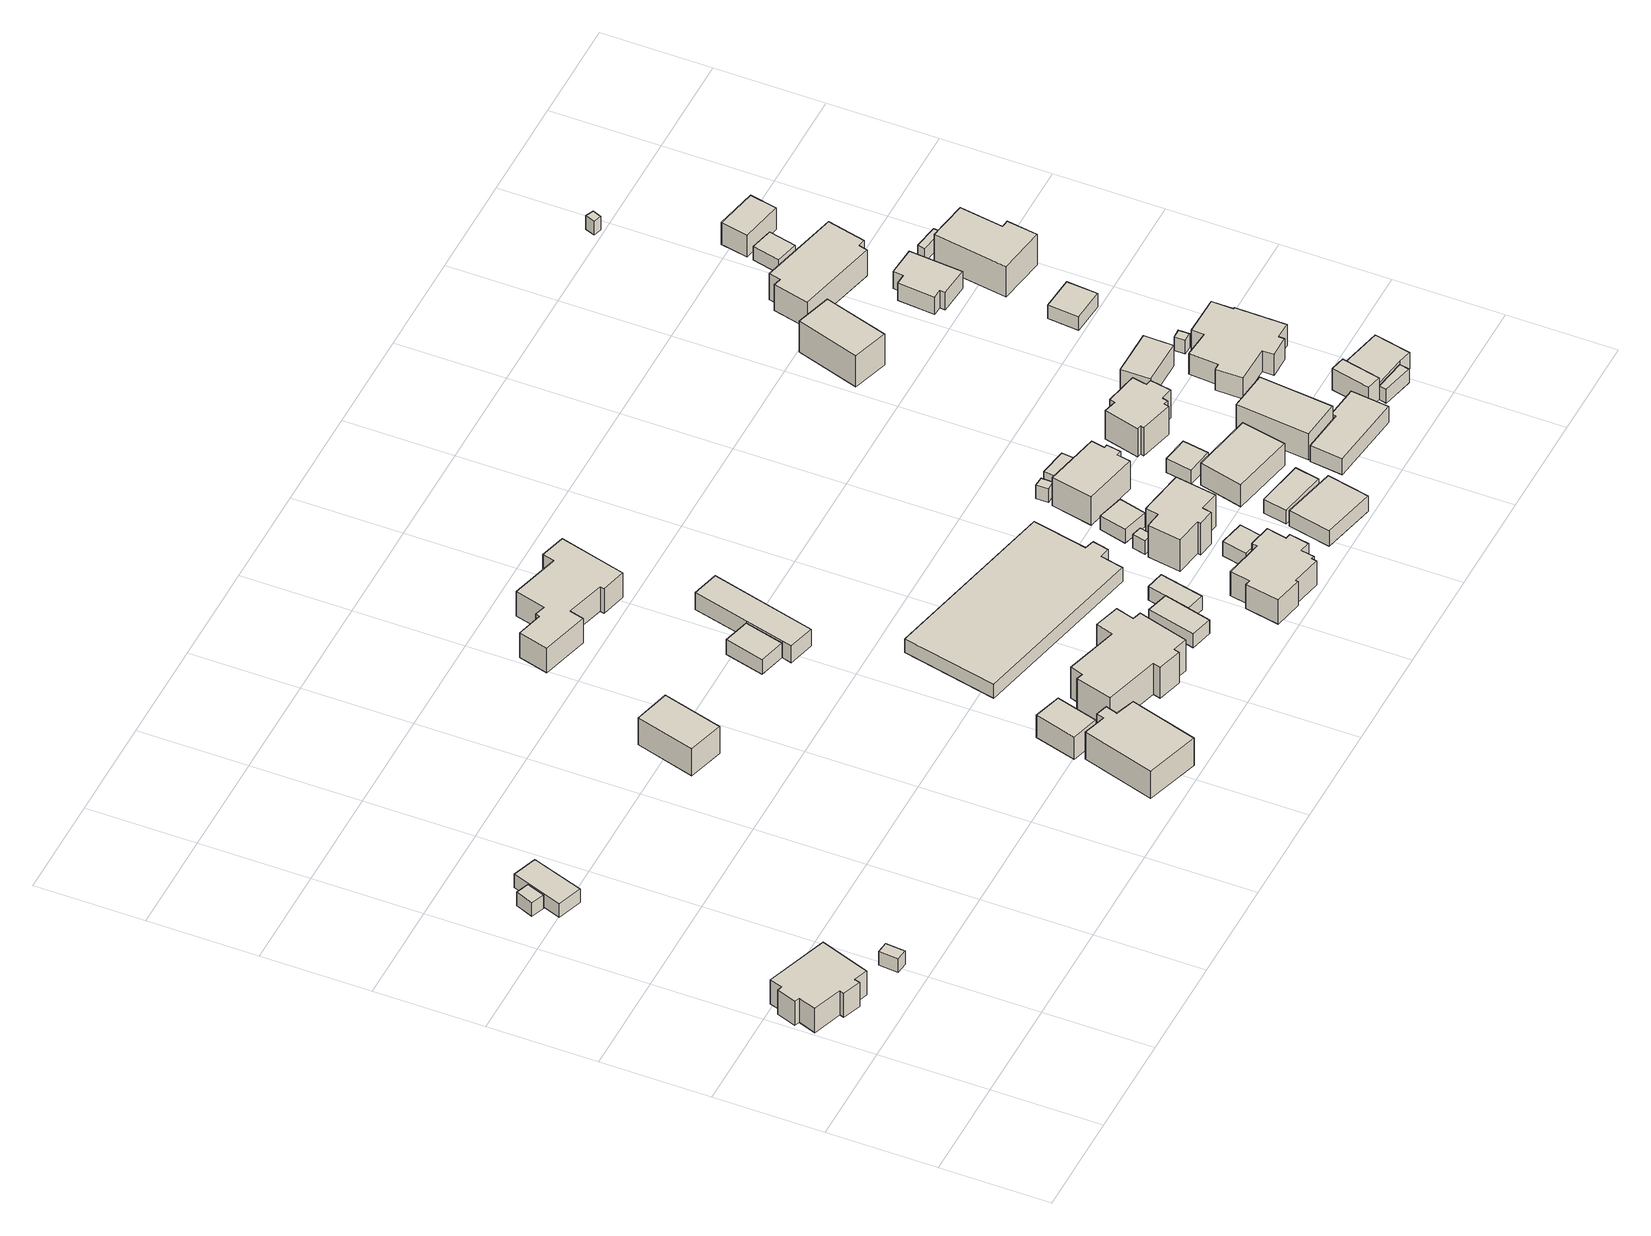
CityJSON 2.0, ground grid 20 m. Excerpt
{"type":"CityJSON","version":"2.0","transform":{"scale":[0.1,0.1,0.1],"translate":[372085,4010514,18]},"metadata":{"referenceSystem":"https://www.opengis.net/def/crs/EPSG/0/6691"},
"CityObjects":{
"building1":{"type":"Building","attributes":{"枝番":1,"利根川水系利根川洪水浸水想定区域（計画規模）.規模":"L1","利根川水系利根川洪水浸水想定区域（計画規模）.浸水ランク":"2","利根川水系利根川洪水浸水想定区域（計画規模）.浸水深":0.585,"利根川水系利根川洪水浸水想定区域（想定最大規模）.規模":"L2","利根川水系利根川洪水浸水想定区域（想定最大規模）.浸水ランク":"2","利根川水系利根川洪水浸水想定区域（想定最大規模）.浸水深":1.81,"usage":"411","measuredHeight":7.7,"BuildingDetails.prefecture":"10","BuildingDetails.city":"10207","BuildingDetails.surveyYear":2016},"geometry":[{"type":"Solid","lod":"1","boundaries":[[[[0,1,2,3,4,5,6,7,8,9,10,11]],[[10,12,13,11]],[[9,14,12,10]],[[8,15,14,9]],[[7,16,15,8]],[[6,17,16,7]],[[5,18,17,6]],[[4,19,18,5]],[[3,20,19,4]],[[2,21,20,3]],[[1,22,21,2]],[[0,23,22,1]],[[11,13,23,0]],[[12,14,15,16,17,18,19,20,21,22,23,13]]]]}]},
"building2":{"type":"Building","attributes":{"枝番":1,"利根川水系利根川洪水浸水想定区域（計画規模）.規模":"L1","利根川水系利根川洪水浸水想定区域（計画規模）.浸水ランク":"2","利根川水系利根川洪水浸水想定区域（計画規模）.浸水深":0.585,"利根川水系利根川洪水浸水想定区域（想定最大規模）.規模":"L2","利根川水系利根川洪水浸水想定区域（想定最大規模）.浸水ランク":"2","利根川水系利根川洪水浸水想定区域（想定最大規模）.浸水深":1.81,"usage":"411","measuredHeight":3.1,"BuildingDetails.prefecture":"10","BuildingDetails.city":"10207","BuildingDetails.surveyYear":2016},"geometry":[{"type":"Solid","lod":"1","boundaries":[[[[24,25,26,27]],[[26,28,29,27]],[[25,30,28,26]],[[24,31,30,25]],[[27,29,31,24]],[[28,30,31,29]]]]}]},
"building3":{"type":"Building","attributes":{"枝番":1,"利根川水系利根川洪水浸水想定区域（計画規模）.規模":"L1","利根川水系利根川洪水浸水想定区域（計画規模）.浸水ランク":"2","利根川水系利根川洪水浸水想定区域（計画規模）.浸水深":0.872,"利根川水系利根川洪水浸水想定区域（想定最大規模）.規模":"L2","利根川水系利根川洪水浸水想定区域（想定最大規模）.浸水ランク":"2","利根川水系利根川洪水浸水想定区域（想定最大規模）.浸水深":2.12,"usage":"411","BuildingDetails.prefecture":"10","BuildingDetails.city":"10207","BuildingDetails.surveyYear":2016},"geometry":[{"type":"Solid","lod":"1","boundaries":[[[[32,33,34,35]],[[34,36,37,35]],[[33,38,36,34]],[[32,39,38,33]],[[35,37,39,32]],[[36,38,39,37]]]]}]},
"building4":{"type":"Building","attributes":{"枝番":1,"利根川水系利根川洪水浸水想定区域（計画規模）.規模":"L1","利根川水系利根川洪水浸水想定区域（計画規模）.浸水ランク":"2","利根川水系利根川洪水浸水想定区域（計画規模）.浸水深":0.876,"利根川水系利根川洪水浸水想定区域（想定最大規模）.規模":"L2","利根川水系利根川洪水浸水想定区域（想定最大規模）.浸水ランク":"2","利根川水系利根川洪水浸水想定区域（想定最大規模）.浸水深":2.11,"usage":"411","measuredHeight":3.3,"BuildingDetails.prefecture":"10","BuildingDetails.city":"10207","BuildingDetails.surveyYear":2016},"geometry":[{"type":"Solid","lod":"1","boundaries":[[[[40,41,42,43]],[[42,44,45,43]],[[41,46,44,42]],[[40,47,46,41]],[[43,45,47,40]],[[44,46,47,45]]]]}]},
"building5":{"type":"Building","attributes":{"枝番":1,"利根川水系利根川洪水浸水想定区域（計画規模）.規模":"L1","利根川水系利根川洪水浸水想定区域（計画規模）.浸水ランク":"2","利根川水系利根川洪水浸水想定区域（計画規模）.浸水深":0.862,"利根川水系利根川洪水浸水想定区域（想定最大規模）.規模":"L2","利根川水系利根川洪水浸水想定区域（想定最大規模）.浸水ランク":"2","利根川水系利根川洪水浸水想定区域（想定最大規模）.浸水深":2.12,"usage":"411","measuredHeight":6.3,"BuildingDetails.prefecture":"10","BuildingDetails.city":"10207","BuildingDetails.surveyYear":2016},"geometry":[{"type":"Solid","lod":"1","boundaries":[[[[48,49,50,51]],[[50,52,53,51]],[[49,54,52,50]],[[48,55,54,49]],[[51,53,55,48]],[[52,54,55,53]]]]}]},
"building6":{"type":"Building","attributes":{"枝番":1,"利根川水系利根川洪水浸水想定区域（計画規模）.規模":"L1","利根川水系利根川洪水浸水想定区域（計画規模）.浸水ランク":"1","利根川水系利根川洪水浸水想定区域（計画規模）.浸水深":0.48,"利根川水系利根川洪水浸水想定区域（想定最大規模）.規模":"L2","利根川水系利根川洪水浸水想定区域（想定最大規模）.浸水ランク":"2","利根川水系利根川洪水浸水想定区域（想定最大規模）.浸水深":1.72,"usage":"411","measuredHeight":10,"BuildingDetails.prefecture":"10","BuildingDetails.city":"10207","BuildingDetails.surveyYear":2016},"geometry":[{"type":"Solid","lod":"1","boundaries":[[[[56,57,58,59,60,61,62,63]],[[62,64,65,63]],[[61,66,64,62]],[[60,67,66,61]],[[59,68,67,60]],[[58,69,68,59]],[[57,70,69,58]],[[56,71,70,57]],[[63,65,71,56]],[[64,66,67,68,69,70,71,65]]]]}]},
"building7":{"type":"Building","attributes":{"枝番":1,"利根川水系利根川洪水浸水想定区域（計画規模）.規模":"L1","利根川水系利根川洪水浸水想定区域（計画規模）.浸水ランク":"1","利根川水系利根川洪水浸水想定区域（計画規模）.浸水深":0.337,"利根川水系利根川洪水浸水想定区域（想定最大規模）.規模":"L2","利根川水系利根川洪水浸水想定区域（想定最大規模）.浸水ランク":"2","利根川水系利根川洪水浸水想定区域（想定最大規模）.浸水深":1.61,"usage":"411","measuredHeight":9.5,"BuildingDetails.prefecture":"10","BuildingDetails.city":"10207","BuildingDetails.surveyYear":2016},"geometry":[{"type":"Solid","lod":"1","boundaries":[[[[72,73,74,75]],[[74,76,77,75]],[[73,78,76,74]],[[72,79,78,73]],[[75,77,79,72]],[[76,78,79,77]]]]}]},
"building8":{"type":"Building","attributes":{"枝番":1,"利根川水系利根川洪水浸水想定区域（計画規模）.規模":"L1","利根川水系利根川洪水浸水想定区域（計画規模）.浸水ランク":"2","利根川水系利根川洪水浸水想定区域（計画規模）.浸水深":0.908,"利根川水系利根川洪水浸水想定区域（想定最大規模）.規模":"L2","利根川水系利根川洪水浸水想定区域（想定最大規模）.浸水ランク":"2","利根川水系利根川洪水浸水想定区域（想定最大規模）.浸水深":2.22,"usage":"411","measuredHeight":7.1,"BuildingDetails.prefecture":"10","BuildingDetails.city":"10207","BuildingDetails.surveyYear":2016},"geometry":[{"type":"Solid","lod":"1","boundaries":[[[[80,81,82,83]],[[82,84,85,83]],[[81,86,84,82]],[[80,87,86,81]],[[83,85,87,80]],[[84,86,87,85]]]]}]},
"building9":{"type":"Building","attributes":{"枝番":1,"利根川水系利根川洪水浸水想定区域（計画規模）.規模":"L1","利根川水系利根川洪水浸水想定区域（計画規模）.浸水ランク":"1","利根川水系利根川洪水浸水想定区域（計画規模）.浸水深":0.037,"利根川水系利根川洪水浸水想定区域（想定最大規模）.規模":"L2","利根川水系利根川洪水浸水想定区域（想定最大規模）.浸水ランク":"2","利根川水系利根川洪水浸水想定区域（想定最大規模）.浸水深":1.31,"usage":"411","measuredHeight":9,"BuildingDetails.prefecture":"10","BuildingDetails.city":"10207","BuildingDetails.surveyYear":2016},"geometry":[{"type":"Solid","lod":"1","boundaries":[[[[88,89,90,91,92,93,94,95,96,97,98,99,100,101]],[[100,102,103,101]],[[99,104,102,100]],[[98,105,104,99]],[[97,106,105,98]],[[96,107,106,97]],[[95,108,107,96]],[[94,109,108,95]],[[93,110,109,94]],[[92,111,110,93]],[[91,112,111,92]],[[90,113,112,91]],[[89,114,113,90]],[[88,115,114,89]],[[101,103,115,88]],[[102,104,105,106,107,108,109,110,111,112,113,114,115,103]]]]}]},
"building10":{"type":"Building","attributes":{"枝番":1,"利根川水系利根川洪水浸水想定区域（計画規模）.規模":"L1","利根川水系利根川洪水浸水想定区域（計画規模）.浸水ランク":"1","利根川水系利根川洪水浸水想定区域（計画規模）.浸水深":0.326,"利根川水系利根川洪水浸水想定区域（想定最大規模）.規模":"L2","利根川水系利根川洪水浸水想定区域（想定最大規模）.浸水ランク":"2","利根川水系利根川洪水浸水想定区域（想定最大規模）.浸水深":1.62,"usage":"411","measuredHeight":7.5,"BuildingDetails.prefecture":"10","BuildingDetails.city":"10207","BuildingDetails.surveyYear":2016},"geometry":[{"type":"Solid","lod":"1","boundaries":[[[[116,117,118,119,120,121,122,123,124,125,126,127,128,129]],[[128,130,131,129]],[[127,132,130,128]],[[126,133,132,127]],[[125,134,133,126]],[[124,135,134,125]],[[123,136,135,124]],[[122,137,136,123]],[[121,138,137,122]],[[120,139,138,121]],[[119,140,139,120]],[[118,141,140,119]],[[117,142,141,118]],[[116,143,142,117]],[[129,131,143,116]],[[130,132,133,134,135,136,137,138,139,140,141,142,143,131]]]]}]},
"building11":{"type":"Building","attributes":{"枝番":1,"利根川水系利根川洪水浸水想定区域（計画規模）.規模":"L1","利根川水系利根川洪水浸水想定区域（計画規模）.浸水ランク":"2","利根川水系利根川洪水浸水想定区域（計画規模）.浸水深":0.808,"利根川水系利根川洪水浸水想定区域（想定最大規模）.規模":"L2","利根川水系利根川洪水浸水想定区域（想定最大規模）.浸水ランク":"2","利根川水系利根川洪水浸水想定区域（想定最大規模）.浸水深":2.12,"usage":"411","measuredHeight":5.9,"BuildingDetails.prefecture":"10","BuildingDetails.city":"10207","BuildingDetails.surveyYear":2016},"geometry":[{"type":"Solid","lod":"1","boundaries":[[[[144,83,82,145,146,147]],[[146,148,149,147]],[[145,150,148,146]],[[82,151,150,145]],[[83,152,151,82]],[[144,153,152,83]],[[147,149,153,144]],[[148,150,151,152,153,149]]]]}]},
"building12":{"type":"Building","attributes":{"枝番":1,"利根川水系利根川洪水浸水想定区域（計画規模）.規模":"L1","利根川水系利根川洪水浸水想定区域（計画規模）.浸水ランク":"2","利根川水系利根川洪水浸水想定区域（計画規模）.浸水深":0.613,"利根川水系利根川洪水浸水想定区域（想定最大規模）.規模":"L2","利根川水系利根川洪水浸水想定区域（想定最大規模）.浸水ランク":"2","利根川水系利根川洪水浸水想定区域（想定最大規模）.浸水深":1.92,"BuildingDetails.prefecture":"10","BuildingDetails.city":"10207"},"geometry":[{"type":"Solid","lod":"1","boundaries":[[[[154,155,156,157,158,159,160,161]],[[160,162,163,161]],[[159,164,162,160]],[[158,165,164,159]],[[157,166,165,158]],[[156,167,166,157]],[[155,168,167,156]],[[154,169,168,155]],[[161,163,169,154]],[[162,164,165,166,167,168,169,163]]]]}]},
"building13":{"type":"Building","attributes":{"枝番":1,"利根川水系利根川洪水浸水想定区域（計画規模）.規模":"L1","利根川水系利根川洪水浸水想定区域（計画規模）.浸水ランク":"1","利根川水系利根川洪水浸水想定区域（計画規模）.浸水深":0.368,"利根川水系利根川洪水浸水想定区域（想定最大規模）.規模":"L2","利根川水系利根川洪水浸水想定区域（想定最大規模）.浸水ランク":"2","利根川水系利根川洪水浸水想定区域（想定最大規模）.浸水深":1.72,"BuildingDetails.prefecture":"10","BuildingDetails.city":"10207"},"geometry":[{"type":"Solid","lod":"1","boundaries":[[[[170,171,172,173]],[[172,174,175,173]],[[171,176,174,172]],[[170,177,176,171]],[[173,175,177,170]],[[174,176,177,175]]]]}]},
"building14":{"type":"Building","attributes":{"枝番":1,"利根川水系利根川洪水浸水想定区域（計画規模）.規模":"L1","利根川水系利根川洪水浸水想定区域（計画規模）.浸水ランク":"1","利根川水系利根川洪水浸水想定区域（計画規模）.浸水深":0.468,"利根川水系利根川洪水浸水想定区域（想定最大規模）.規模":"L2","利根川水系利根川洪水浸水想定区域（想定最大規模）.浸水ランク":"2","利根川水系利根川洪水浸水想定区域（想定最大規模）.浸水深":1.82,"BuildingDetails.prefecture":"10","BuildingDetails.city":"10207"},"geometry":[{"type":"Solid","lod":"1","boundaries":[[[[178,179,180,181]],[[180,182,183,181]],[[179,184,182,180]],[[178,185,184,179]],[[181,183,185,178]],[[182,184,185,183]]]]}]},
"building15":{"type":"Building","attributes":{"枝番":1,"利根川水系利根川洪水浸水想定区域（計画規模）.規模":"L1","利根川水系利根川洪水浸水想定区域（計画規模）.浸水ランク":"1","利根川水系利根川洪水浸水想定区域（計画規模）.浸水深":0.178,"利根川水系利根川洪水浸水想定区域（想定最大規模）.規模":"L2","利根川水系利根川洪水浸水想定区域（想定最大規模）.浸水ランク":"2","利根川水系利根川洪水浸水想定区域（想定最大規模）.浸水深":1.41,"usage":"411","measuredHeight":7.2,"BuildingDetails.prefecture":"10","BuildingDetails.city":"10207","BuildingDetails.surveyYear":2016},"geometry":[{"type":"Solid","lod":"1","boundaries":[[[[186,187,188,189,190,191,192,193,194,195,196,197,198,199,200,201]],[[200,202,203,201]],[[199,204,202,200]],[[198,205,204,199]],[[197,206,205,198]],[[196,207,206,197]],[[195,208,207,196]],[[194,209,208,195]],[[193,210,209,194]],[[192,211,210,193]],[[191,212,211,192]],[[190,213,212,191]],[[189,214,213,190]],[[188,215,214,189]],[[187,216,215,188]],[[186,217,216,187]],[[201,203,217,186]],[[202,204,205,206,207,208,209,210,211,212,213,214,215,216,217,203]]]]}]},
"building16":{"type":"Building","attributes":{"枝番":1,"利根川水系利根川洪水浸水想定区域（計画規模）.規模":"L1","利根川水系利根川洪水浸水想定区域（計画規模）.浸水ランク":"1","利根川水系利根川洪水浸水想定区域（計画規模）.浸水深":0.168,"利根川水系利根川洪水浸水想定区域（想定最大規模）.規模":"L2","利根川水系利根川洪水浸水想定区域（想定最大規模）.浸水ランク":"2","利根川水系利根川洪水浸水想定区域（想定最大規模）.浸水深":1.12,"measuredHeight":5.9,"BuildingDetails.prefecture":"10","BuildingDetails.city":"10207"},"geometry":[{"type":"Solid","lod":"1","boundaries":[[[[218,219,220,221]],[[220,222,223,221]],[[219,224,222,220]],[[218,225,224,219]],[[221,223,225,218]],[[222,224,225,223]]]]}]},
"building17":{"type":"Building","attributes":{"枝番":1,"利根川水系利根川洪水浸水想定区域（計画規模）.規模":"L1","利根川水系利根川洪水浸水想定区域（計画規模）.浸水ランク":"1","利根川水系利根川洪水浸水想定区域（計画規模）.浸水深":0.178,"利根川水系利根川洪水浸水想定区域（想定最大規模）.規模":"L2","利根川水系利根川洪水浸水想定区域（想定最大規模）.浸水ランク":"2","利根川水系利根川洪水浸水想定区域（想定最大規模）.浸水深":1.52,"measuredHeight":3.3,"BuildingDetails.prefecture":"10","BuildingDetails.city":"10207"},"geometry":[{"type":"Solid","lod":"1","boundaries":[[[[226,227,228,229]],[[228,230,231,229]],[[227,232,230,228]],[[226,233,232,227]],[[229,231,233,226]],[[230,232,233,231]]]]}]},
"building18":{"type":"Building","attributes":{"枝番":1,"利根川水系利根川洪水浸水想定区域（計画規模）.規模":"L1","利根川水系利根川洪水浸水想定区域（計画規模）.浸水ランク":"1","利根川水系利根川洪水浸水想定区域（計画規模）.浸水深":0.078,"利根川水系利根川洪水浸水想定区域（想定最大規模）.規模":"L2","利根川水系利根川洪水浸水想定区域（想定最大規模）.浸水ランク":"2","利根川水系利根川洪水浸水想定区域（想定最大規模）.浸水深":1.22,"usage":"411","measuredHeight":8.6,"BuildingDetails.prefecture":"10","BuildingDetails.city":"10207","BuildingDetails.surveyYear":2016},"geometry":[{"type":"Solid","lod":"1","boundaries":[[[[234,235,236,237,238,239,240,241,242,243]],[[242,244,245,243]],[[241,246,244,242]],[[240,247,246,241]],[[239,248,247,240]],[[238,249,248,239]],[[237,250,249,238]],[[236,251,250,237]],[[235,252,251,236]],[[234,253,252,235]],[[243,245,253,234]],[[244,246,247,248,249,250,251,252,253,245]]]]}]},
"building19":{"type":"Building","attributes":{"枝番":1,"利根川水系利根川洪水浸水想定区域（計画規模）.規模":"L1","利根川水系利根川洪水浸水想定区域（計画規模）.浸水ランク":"1","利根川水系利根川洪水浸水想定区域（計画規模）.浸水深":0.058,"利根川水系利根川洪水浸水想定区域（想定最大規模）.規模":"L2","利根川水系利根川洪水浸水想定区域（想定最大規模）.浸水ランク":"2","利根川水系利根川洪水浸水想定区域（想定最大規模）.浸水深":1.22,"BuildingDetails.prefecture":"10","BuildingDetails.city":"10207"},"geometry":[{"type":"Solid","lod":"1","boundaries":[[[[254,255,256,257]],[[256,258,259,257]],[[255,260,258,256]],[[254,261,260,255]],[[257,259,261,254]],[[258,260,261,259]]]]}]},
"building20":{"type":"Building","attributes":{"枝番":1,"利根川水系利根川洪水浸水想定区域（計画規模）.規模":"L1","利根川水系利根川洪水浸水想定区域（計画規模）.浸水ランク":"2","利根川水系利根川洪水浸水想定区域（計画規模）.浸水深":0.759,"利根川水系利根川洪水浸水想定区域（想定最大規模）.規模":"L2","利根川水系利根川洪水浸水想定区域（想定最大規模）.浸水ランク":"2","利根川水系利根川洪水浸水想定区域（想定最大規模）.浸水深":2.11,"measuredHeight":3.1,"BuildingDetails.prefecture":"10","BuildingDetails.city":"10207"},"geometry":[{"type":"Solid","lod":"1","boundaries":[[[[262,263,264,265]],[[264,266,267,265]],[[263,268,266,264]],[[262,269,268,263]],[[265,267,269,262]],[[266,268,269,267]]]]}]},
"building21":{"type":"Building","attributes":{"枝番":1,"利根川水系利根川洪水浸水想定区域（計画規模）.規模":"L1","利根川水系利根川洪水浸水想定区域（計画規模）.浸水ランク":"1","利根川水系利根川洪水浸水想定区域（計画規模）.浸水深":0.259,"利根川水系利根川洪水浸水想定区域（想定最大規模）.規模":"L2","利根川水系利根川洪水浸水想定区域（想定最大規模）.浸水ランク":"2","利根川水系利根川洪水浸水想定区域（想定最大規模）.浸水深":1.62,"usage":"411","measuredHeight":8.7,"BuildingDetails.prefecture":"10","BuildingDetails.city":"10207","BuildingDetails.surveyYear":2016},"geometry":[{"type":"Solid","lod":"1","boundaries":[[[[270,271,272,273]],[[272,274,275,273]],[[271,276,274,272]],[[270,277,276,271]],[[273,275,277,270]],[[274,276,277,275]]]]}]},
"building22":{"type":"Building","attributes":{"枝番":1,"利根川水系利根川洪水浸水想定区域（計画規模）.規模":"L1","利根川水系利根川洪水浸水想定区域（計画規模）.浸水ランク":"1","利根川水系利根川洪水浸水想定区域（計画規模）.浸水深":0.058,"利根川水系利根川洪水浸水想定区域（想定最大規模）.規模":"L2","利根川水系利根川洪水浸水想定区域（想定最大規模）.浸水ランク":"2","利根川水系利根川洪水浸水想定区域（想定最大規模）.浸水深":1.41,"usage":"411","measuredHeight":7.4,"BuildingDetails.prefecture":"10","BuildingDetails.city":"10207","BuildingDetails.surveyYear":2016},"geometry":[{"type":"Solid","lod":"1","boundaries":[[[[278,279,280,281,282,283,284,285]],[[284,286,287,285]],[[283,288,286,284]],[[282,289,288,283]],[[281,290,289,282]],[[280,291,290,281]],[[279,292,291,280]],[[278,293,292,279]],[[285,287,293,278]],[[286,288,289,290,291,292,293,287]]]]}]},
"building23":{"type":"Building","attributes":{"枝番":1,"利根川水系利根川洪水浸水想定区域（計画規模）.規模":"L1","利根川水系利根川洪水浸水想定区域（計画規模）.浸水ランク":"1","利根川水系利根川洪水浸水想定区域（計画規模）.浸水深":0.078,"利根川水系利根川洪水浸水想定区域（想定最大規模）.規模":"L2","利根川水系利根川洪水浸水想定区域（想定最大規模）.浸水ランク":"2","利根川水系利根川洪水浸水想定区域（想定最大規模）.浸水深":1.42,"usage":"411","BuildingDetails.prefecture":"10","BuildingDetails.city":"10207","BuildingDetails.surveyYear":2016},"geometry":[{"type":"Solid","lod":"1","boundaries":[[[[294,295,296,297]],[[296,298,299,297]],[[295,300,298,296]],[[294,301,300,295]],[[297,299,301,294]],[[298,300,301,299]]]]}]},
"building24":{"type":"Building","attributes":{"枝番":1,"利根川水系利根川洪水浸水想定区域（計画規模）.規模":"L1","利根川水系利根川洪水浸水想定区域（計画規模）.浸水ランク":"1","利根川水系利根川洪水浸水想定区域（計画規模）.浸水深":0.058,"利根川水系利根川洪水浸水想定区域（想定最大規模）.規模":"L2","利根川水系利根川洪水浸水想定区域（想定最大規模）.浸水ランク":"2","利根川水系利根川洪水浸水想定区域（想定最大規模）.浸水深":1.41,"measuredHeight":3.8,"BuildingDetails.prefecture":"10","BuildingDetails.city":"10207"},"geometry":[{"type":"Solid","lod":"1","boundaries":[[[[302,303,304,305]],[[304,306,307,305]],[[303,308,306,304]],[[302,309,308,303]],[[305,307,309,302]],[[306,308,309,307]]]]}]},
"building25":{"type":"Building","attributes":{"枝番":1,"利根川水系利根川洪水浸水想定区域（計画規模）.規模":"L1","利根川水系利根川洪水浸水想定区域（計画規模）.浸水ランク":"1","利根川水系利根川洪水浸水想定区域（計画規模）.浸水深":0.078,"利根川水系利根川洪水浸水想定区域（想定最大規模）.規模":"L2","利根川水系利根川洪水浸水想定区域（想定最大規模）.浸水ランク":"2","利根川水系利根川洪水浸水想定区域（想定最大規模）.浸水深":1.32,"usage":"411","measuredHeight":8,"BuildingDetails.prefecture":"10","BuildingDetails.city":"10207","BuildingDetails.surveyYear":2016},"geometry":[{"type":"Solid","lod":"1","boundaries":[[[[310,311,312,313]],[[312,314,315,313]],[[311,316,314,312]],[[310,317,316,311]],[[313,315,317,310]],[[314,316,317,315]]]]}]},
"building26":{"type":"Building","attributes":{"枝番":1,"利根川水系利根川洪水浸水想定区域（計画規模）.規模":"L1","利根川水系利根川洪水浸水想定区域（計画規模）.浸水ランク":"1","利根川水系利根川洪水浸水想定区域（計画規模）.浸水深":0.178,"利根川水系利根川洪水浸水想定区域（想定最大規模）.規模":"L2","利根川水系利根川洪水浸水想定区域（想定最大規模）.浸水ランク":"2","利根川水系利根川洪水浸水想定区域（想定最大規模）.浸水深":1.52,"BuildingDetails.prefecture":"10","BuildingDetails.city":"10207"},"geometry":[{"type":"Solid","lod":"1","boundaries":[[[[318,319,320,321]],[[320,322,323,321]],[[319,324,322,320]],[[318,325,324,319]],[[321,323,325,318]],[[322,324,325,323]]]]}]},
"building27":{"type":"Building","attributes":{"枝番":1,"利根川水系利根川洪水浸水想定区域（計画規模）.規模":"L1","利根川水系利根川洪水浸水想定区域（計画規模）.浸水ランク":"1","利根川水系利根川洪水浸水想定区域（計画規模）.浸水深":0.058,"利根川水系利根川洪水浸水想定区域（想定最大規模）.規模":"L2","利根川水系利根川洪水浸水想定区域（想定最大規模）.浸水ランク":"2","利根川水系利根川洪水浸水想定区域（想定最大規模）.浸水深":1.41,"usage":"411","measuredHeight":7.2,"BuildingDetails.prefecture":"10","BuildingDetails.city":"10207","BuildingDetails.surveyYear":2016},"geometry":[{"type":"Solid","lod":"1","boundaries":[[[[326,327,328,329,330,331,332,333,334,335,336,337,338,339]],[[338,340,341,339]],[[337,342,340,338]],[[336,343,342,337]],[[335,344,343,336]],[[334,345,344,335]],[[333,346,345,334]],[[332,347,346,333]],[[331,348,347,332]],[[330,349,348,331]],[[329,350,349,330]],[[328,351,350,329]],[[327,352,351,328]],[[326,353,352,327]],[[339,341,353,326]],[[340,342,343,344,345,346,347,348,349,350,351,352,353,341]]]]}]},
"building28":{"type":"Building","attributes":{"枝番":1,"利根川水系利根川洪水浸水想定区域（計画規模）.規模":"L1","利根川水系利根川洪水浸水想定区域（計画規模）.浸水ランク":"1","利根川水系利根川洪水浸水想定区域（計画規模）.浸水深":0.347,"利根川水系利根川洪水浸水想定区域（想定最大規模）.規模":"L2","利根川水系利根川洪水浸水想定区域（想定最大規模）.浸水ランク":"2","利根川水系利根川洪水浸水想定区域（想定最大規模）.浸水深":1.72,"measuredHeight":4.4,"BuildingDetails.prefecture":"10","BuildingDetails.city":"10207"},"geometry":[{"type":"Solid","lod":"1","boundaries":[[[[354,355,356,357,358,359]],[[358,360,361,359]],[[357,362,360,358]],[[356,363,362,357]],[[355,364,363,356]],[[354,365,364,355]],[[359,361,365,354]],[[360,362,363,364,365,361]]]]}]},
"building29":{"type":"Building","attributes":{"枝番":1,"利根川水系利根川洪水浸水想定区域（計画規模）.規模":"L1","利根川水系利根川洪水浸水想定区域（計画規模）.浸水ランク":"1","利根川水系利根川洪水浸水想定区域（計画規模）.浸水深":0.248,"利根川水系利根川洪水浸水想定区域（想定最大規模）.規模":"L2","利根川水系利根川洪水浸水想定区域（想定最大規模）.浸水ランク":"2","利根川水系利根川洪水浸水想定区域（想定最大規模）.浸水深":1.62,"usage":"411","measuredHeight":7.2,"BuildingDetails.prefecture":"10","BuildingDetails.city":"10207","BuildingDetails.surveyYear":2016},"geometry":[{"type":"Solid","lod":"1","boundaries":[[[[366,367,368,369]],[[368,370,371,369]],[[367,372,370,368]],[[366,373,372,367]],[[369,371,373,366]],[[370,372,373,371]]]]}]},
"building30":{"type":"Building","attributes":{"枝番":1,"利根川水系利根川洪水浸水想定区域（計画規模）.規模":"L1","利根川水系利根川洪水浸水想定区域（計画規模）.浸水ランク":"1","利根川水系利根川洪水浸水想定区域（計画規模）.浸水深":0.417,"利根川水系利根川洪水浸水想定区域（想定最大規模）.規模":"L2","利根川水系利根川洪水浸水想定区域（想定最大規模）.浸水ランク":"2","利根川水系利根川洪水浸水想定区域（想定最大規模）.浸水深":1.81,"usage":"411","measuredHeight":9.5,"BuildingDetails.prefecture":"10","BuildingDetails.city":"10207","BuildingDetails.surveyYear":2016},"geometry":[{"type":"Solid","lod":"1","boundaries":[[[[374,375,376,377]],[[376,378,379,377]],[[375,380,378,376]],[[374,381,380,375]],[[377,379,381,374]],[[378,380,381,379]]]]}]},
"building31":{"type":"Building","attributes":{"枝番":1,"利根川水系利根川洪水浸水想定区域（計画規模）.規模":"L1","利根川水系利根川洪水浸水想定区域（計画規模）.浸水ランク":"1","利根川水系利根川洪水浸水想定区域（計画規模）.浸水深":0.037,"利根川水系利根川洪水浸水想定区域（想定最大規模）.規模":"L2","利根川水系利根川洪水浸水想定区域（想定最大規模）.浸水ランク":"2","利根川水系利根川洪水浸水想定区域（想定最大規模）.浸水深":1.42,"usage":"411","measuredHeight":5,"BuildingDetails.prefecture":"10","BuildingDetails.city":"10207","BuildingDetails.surveyYear":2016},"geometry":[{"type":"Solid","lod":"1","boundaries":[[[[382,383,384,385]],[[384,386,387,385]],[[383,388,386,384]],[[382,389,388,383]],[[385,387,389,382]],[[386,388,389,387]]]]}]},
"building32":{"type":"Building","attributes":{"枝番":1,"利根川水系利根川洪水浸水想定区域（計画規模）.規模":"L1","利根川水系利根川洪水浸水想定区域（計画規模）.浸水ランク":"1","利根川水系利根川洪水浸水想定区域（計画規模）.浸水深":0.448,"利根川水系利根川洪水浸水想定区域（想定最大規模）.規模":"L2","利根川水系利根川洪水浸水想定区域（想定最大規模）.浸水ランク":"2","利根川水系利根川洪水浸水想定区域（想定最大規模）.浸水深":1.82,"usage":"411","measuredHeight":5.2,"BuildingDetails.prefecture":"10","BuildingDetails.city":"10207","BuildingDetails.surveyYear":2016},"geometry":[{"type":"Solid","lod":"1","boundaries":[[[[390,391,392,393]],[[392,394,395,393]],[[391,396,394,392]],[[390,397,396,391]],[[393,395,397,390]],[[394,396,397,395]]]]}]},
"building33":{"type":"Building","attributes":{"枝番":1,"利根川水系利根川洪水浸水想定区域（計画規模）.規模":"L1","利根川水系利根川洪水浸水想定区域（計画規模）.浸水ランク":"2","利根川水系利根川洪水浸水想定区域（計画規模）.浸水深":0.541,"利根川水系利根川洪水浸水想定区域（想定最大規模）.規模":"L2","利根川水系利根川洪水浸水想定区域（想定最大規模）.浸水ランク":"2","利根川水系利根川洪水浸水想定区域（想定最大規模）.浸水深":1.92,"BuildingDetails.prefecture":"10","BuildingDetails.city":"10207"},"geometry":[{"type":"Solid","lod":"1","boundaries":[[[[398,399,400,401]],[[400,402,403,401]],[[399,404,402,400]],[[398,405,404,399]],[[401,403,405,398]],[[402,404,405,403]]]]}]},
"building34":{"type":"Building","attributes":{"枝番":1,"利根川水系利根川洪水浸水想定区域（計画規模）.規模":"L1","利根川水系利根川洪水浸水想定区域（計画規模）.浸水ランク":"1","利根川水系利根川洪水浸水想定区域（計画規模）.浸水深":0.148,"利根川水系利根川洪水浸水想定区域（想定最大規模）.規模":"L2","利根川水系利根川洪水浸水想定区域（想定最大規模）.浸水ランク":"2","利根川水系利根川洪水浸水想定区域（想定最大規模）.浸水深":1.52,"usage":"411","measuredHeight":7.6,"BuildingDetails.prefecture":"10","BuildingDetails.city":"10207","BuildingDetails.surveyYear":2016},"geometry":[{"type":"Solid","lod":"1","boundaries":[[[[406,407,408,409,410,411,412,413,414,415,416,417,418,419]],[[418,420,421,419]],[[417,422,420,418]],[[416,423,422,417]],[[415,424,423,416]],[[414,425,424,415]],[[413,426,425,414]],[[412,427,426,413]],[[411,428,427,412]],[[410,429,428,411]],[[409,430,429,410]],[[408,431,430,409]],[[407,432,431,408]],[[406,433,432,407]],[[419,421,433,406]],[[420,422,423,424,425,426,427,428,429,430,431,432,433,421]]]]}]},
"building35":{"type":"Building","attributes":{"枝番":1,"利根川水系利根川洪水浸水想定区域（計画規模）.規模":"L1","利根川水系利根川洪水浸水想定区域（計画規模）.浸水ランク":"1","利根川水系利根川洪水浸水想定区域（計画規模）.浸水深":0.441,"利根川水系利根川洪水浸水想定区域（想定最大規模）.規模":"L2","利根川水系利根川洪水浸水想定区域（想定最大規模）.浸水ランク":"2","利根川水系利根川洪水浸水想定区域（想定最大規模）.浸水深":1.82,"usage":"411","measuredHeight":4.1,"BuildingDetails.prefecture":"10","BuildingDetails.city":"10207","BuildingDetails.surveyYear":2016},"geometry":[{"type":"Solid","lod":"1","boundaries":[[[[398,401,434,435,436]],[[435,437,438,436]],[[434,439,437,435]],[[401,440,439,434]],[[398,441,440,401]],[[436,438,441,398]],[[437,439,440,441,438]]]]}]},
"building36":{"type":"Building","attributes":{"枝番":1,"利根川水系利根川洪水浸水想定区域（計画規模）.規模":"L1","利根川水系利根川洪水浸水想定区域（計画規模）.浸水ランク":"1","利根川水系利根川洪水浸水想定区域（計画規模）.浸水深":0.137,"利根川水系利根川洪水浸水想定区域（想定最大規模）.規模":"L2","利根川水系利根川洪水浸水想定区域（想定最大規模）.浸水ランク":"2","利根川水系利根川洪水浸水想定区域（想定最大規模）.浸水深":1.52,"usage":"411","BuildingDetails.prefecture":"10","BuildingDetails.city":"10207","BuildingDetails.surveyYear":2016},"geometry":[{"type":"Solid","lod":"1","boundaries":[[[[442,443,444,445]],[[444,446,447,445]],[[443,448,446,444]],[[442,449,448,443]],[[445,447,449,442]],[[446,448,449,447]]]]}]},
"building37":{"type":"Building","attributes":{"枝番":1,"利根川水系利根川洪水浸水想定区域（計画規模）.規模":"L1","利根川水系利根川洪水浸水想定区域（計画規模）.浸水ランク":"2","利根川水系利根川洪水浸水想定区域（計画規模）.浸水深":0.521,"利根川水系利根川洪水浸水想定区域（想定最大規模）.規模":"L2","利根川水系利根川洪水浸水想定区域（想定最大規模）.浸水ランク":"2","利根川水系利根川洪水浸水想定区域（想定最大規模）.浸水深":1.92,"measuredHeight":3.3,"BuildingDetails.prefecture":"10","BuildingDetails.city":"10207"},"geometry":[{"type":"Solid","lod":"1","boundaries":[[[[450,451,452,453]],[[452,454,455,453]],[[451,456,454,452]],[[450,457,456,451]],[[453,455,457,450]],[[454,456,457,455]]]]}]},
"building38":{"type":"Building","attributes":{"枝番":1,"利根川水系利根川洪水浸水想定区域（計画規模）.規模":"L1","利根川水系利根川洪水浸水想定区域（計画規模）.浸水ランク":"1","利根川水系利根川洪水浸水想定区域（計画規模）.浸水深":0.275,"利根川水系利根川洪水浸水想定区域（想定最大規模）.規模":"L2","利根川水系利根川洪水浸水想定区域（想定最大規模）.浸水ランク":"2","利根川水系利根川洪水浸水想定区域（想定最大規模）.浸水深":1.72,"usage":"411","measuredHeight":7.5,"BuildingDetails.prefecture":"10","BuildingDetails.city":"10207","BuildingDetails.surveyYear":2016},"geometry":[{"type":"Solid","lod":"1","boundaries":[[[[458,459,460,461,462,463,464,465]],[[464,466,467,465]],[[463,468,466,464]],[[462,469,468,463]],[[461,470,469,462]],[[460,471,470,461]],[[459,472,471,460]],[[458,473,472,459]],[[465,467,473,458]],[[466,468,469,470,471,472,473,467]]]]}]},
"building39":{"type":"Building","attributes":{"枝番":1,"利根川水系利根川洪水浸水想定区域（計画規模）.規模":"L1","利根川水系利根川洪水浸水想定区域（計画規模）.浸水ランク":"1","利根川水系利根川洪水浸水想定区域（計画規模）.浸水深":0.174,"利根川水系利根川洪水浸水想定区域（想定最大規模）.規模":"L2","利根川水系利根川洪水浸水想定区域（想定最大規模）.浸水ランク":"2","利根川水系利根川洪水浸水想定区域（想定最大規模）.浸水深":1.62,"usage":"411","measuredHeight":4.7,"BuildingDetails.prefecture":"10","BuildingDetails.city":"10207","BuildingDetails.surveyYear":2016},"geometry":[{"type":"Solid","lod":"1","boundaries":[[[[474,475,476,477,478,479,480,481]],[[480,482,483,481]],[[479,484,482,480]],[[478,485,484,479]],[[477,486,485,478]],[[476,487,486,477]],[[475,488,487,476]],[[474,489,488,475]],[[481,483,489,474]],[[482,484,485,486,487,488,489,483]]]]}]},
"building40":{"type":"Building","attributes":{"枝番":1,"利根川水系利根川洪水浸水想定区域（計画規模）.規模":"L1","利根川水系利根川洪水浸水想定区域（計画規模）.浸水ランク":"1","利根川水系利根川洪水浸水想定区域（計画規模）.浸水深":0.447,"利根川水系利根川洪水浸水想定区域（想定最大規模）.規模":"L2","利根川水系利根川洪水浸水想定区域（想定最大規模）.浸水ランク":"2","利根川水系利根川洪水浸水想定区域（想定最大規模）.浸水深":1.92,"usage":"411","BuildingDetails.prefecture":"10","BuildingDetails.city":"10207","BuildingDetails.surveyYear":2016},"geometry":[{"type":"Solid","lod":"1","boundaries":[[[[490,491,492,493]],[[492,494,495,493]],[[491,496,494,492]],[[490,497,496,491]],[[493,495,497,490]],[[494,496,497,495]]]]}]},
"building41":{"type":"Building","attributes":{"枝番":1,"利根川水系利根川洪水浸水想定区域（計画規模）.規模":"L1","利根川水系利根川洪水浸水想定区域（計画規模）.浸水ランク":"1","利根川水系利根川洪水浸水想定区域（計画規模）.浸水深":0.421,"利根川水系利根川洪水浸水想定区域（想定最大規模）.規模":"L2","利根川水系利根川洪水浸水想定区域（想定最大規模）.浸水ランク":"2","利根川水系利根川洪水浸水想定区域（想定最大規模）.浸水深":1.82,"usage":"411","measuredHeight":7.6,"BuildingDetails.prefecture":"10","BuildingDetails.city":"10207","BuildingDetails.surveyYear":2016},"geometry":[{"type":"Solid","lod":"1","boundaries":[[[[498,499,500,501,502,503]],[[502,504,505,503]],[[501,506,504,502]],[[500,507,506,501]],[[499,508,507,500]],[[498,509,508,499]],[[503,505,509,498]],[[504,506,507,508,509,505]]]]}]},
"building42":{"type":"Building","attributes":{"枝番":1,"利根川水系利根川洪水浸水想定区域（計画規模）.規模":"L1","利根川水系利根川洪水浸水想定区域（計画規模）.浸水ランク":"2","利根川水系利根川洪水浸水想定区域（計画規模）.浸水深":0.72,"利根川水系利根川洪水浸水想定区域（想定最大規模）.規模":"L2","利根川水系利根川洪水浸水想定区域（想定最大規模）.浸水ランク":"2","利根川水系利根川洪水浸水想定区域（想定最大規模）.浸水深":2.22,"BuildingDetails.prefecture":"10","BuildingDetails.city":"10207"},"geometry":[{"type":"Solid","lod":"1","boundaries":[[[[510,511,512,513]],[[512,514,515,513]],[[511,516,514,512]],[[510,517,516,511]],[[513,515,517,510]],[[514,516,517,515]]]]}]},
"building43":{"type":"Building","attributes":{"枝番":1,"利根川水系利根川洪水浸水想定区域（計画規模）.規模":"L1","利根川水系利根川洪水浸水想定区域（計画規模）.浸水ランク":"1","利根川水系利根川洪水浸水想定区域（計画規模）.浸水深":0.474,"利根川水系利根川洪水浸水想定区域（想定最大規模）.規模":"L2","利根川水系利根川洪水浸水想定区域（想定最大規模）.浸水ランク":"2","利根川水系利根川洪水浸水想定区域（想定最大規模）.浸水深":1.92,"usage":"411","measuredHeight":3.1,"BuildingDetails.prefecture":"10","BuildingDetails.city":"10207","BuildingDetails.surveyYear":2016},"geometry":[{"type":"Solid","lod":"1","boundaries":[[[[518,519,520,521,522,523]],[[522,524,525,523]],[[521,526,524,522]],[[520,527,526,521]],[[519,528,527,520]],[[518,529,528,519]],[[523,525,529,518]],[[524,526,527,528,529,525]]]]}]},
"building44":{"type":"Building","attributes":{"枝番":1,"利根川水系利根川洪水浸水想定区域（計画規模）.規模":"L1","利根川水系利根川洪水浸水想定区域（計画規模）.浸水ランク":"2","利根川水系利根川洪水浸水想定区域（計画規模）.浸水深":0.747,"利根川水系利根川洪水浸水想定区域（想定最大規模）.規模":"L2","利根川水系利根川洪水浸水想定区域（想定最大規模）.浸水ランク":"2","利根川水系利根川洪水浸水想定区域（想定最大規模）.浸水深":2.21,"usage":"411","measuredHeight":5.3,"BuildingDetails.prefecture":"10","BuildingDetails.city":"10207","BuildingDetails.surveyYear":2016},"geometry":[{"type":"Solid","lod":"1","boundaries":[[[[530,531,532,533]],[[532,534,535,533]],[[531,536,534,532]],[[530,537,536,531]],[[533,535,537,530]],[[534,536,537,535]]]]}]}
},
"vertices":[
[54,283,13],[57,291,13],[2,310,13],[14,343,13],[4,347,13],[17,383,13],[26,380,13],[34,404,13],[150,363,13],[117,271,13],[91,280,13],[88,270,13],[91,280,66],[88,270,66],[117,271,66],[150,363,66],[34,404,66],[26,380,66],[17,383,66],[4,347,66],[14,343,66],[2,310,66],[57,291,66],[54,283,66],
[187,247,12],[190,283,12],[212,281,12],[209,245,12],[212,281,42],[209,245,42],[190,283,42],[187,247,42],
[64,838,11],[77,871,11],[101,862,11],[89,829,11],[101,862,41],[89,829,41],[77,871,41],[64,838,41],
[80,797,11],[114,892,11],[159,876,11],[126,781,11],[159,876,41],[126,781,41],[114,892,41],[80,797,41],
[471,741,11],[502,850,11],[569,832,11],[538,722,11],[569,832,70],[538,722,70],[502,850,70],[471,741,70],
[725,46,14],[766,180,14],[808,167,14],[812,181,14],[834,174,14],[827,152,14],[863,140,14],[825,15,14],[863,140,74],[825,15,74],[827,152,74],[834,174,74],[812,181,74],[808,167,74],[766,180,74],[725,46,74],
[756,195,16],[778,272,16],[829,257,16],[807,180,16],[829,257,65],[807,180,65],[778,272,65],[756,195,65],
[735,737,11],[754,809,11],[803,796,11],[784,724,11],[803,796,43],[784,724,43],[754,809,43],[735,737,43],
[942,128,18],[946,142,18],[843,171,18],[863,239,18],[875,235,18],[883,259,18],[982,231,18],[992,263,18],[1039,249,18],[1029,215,18],[1045,210,18],[1018,117,18],[990,125,18],[987,115,18],[990,125,86],[987,115,86],[1018,117,86],[1045,210,86],[1029,215,86],[1039,249,86],[992,263,86],[982,231,86],[883,259,86],[875,235,86],[863,239,86],[843,171,86],[946,142,86],[942,128,86],
[757,1026,14],[759,1034,14],[687,1054,14],[680,1028,14],[592,1052,14],[607,1107,14],[655,1094,14],[658,1102,14],[678,1096,14],[693,1152,14],[784,1127,14],[790,1149,14],[837,1136,14],[804,1014,14],[837,1136,68],[804,1014,68],[790,1149,68],[784,1127,68],[693,1152,68],[678,1096,68],[658,1102,68],[655,1094,68],[607,1107,68],[592,1052,68],[680,1028,68],[687,1054,68],[759,1034,68],[757,1026,68],
[779,705,11],[829,898,11],[879,885,11],[828,692,11],[879,885,48],[828,692,48],[829,898,48],[803,796,48],[784,724,48],[779,705,48],
[837,374,12],[876,549,12],[1213,474,12],[1191,373,12],[1209,368,12],[1202,338,12],[1183,342,12],[1173,299,12],[1183,342,42],[1173,299,42],[1202,338,42],[1209,368,42],[1191,373,42],[1213,474,42],[876,549,42],[837,374,42],
[1075,130,15],[1098,219,15],[1139,208,15],[1116,120,15],[1139,208,45],[1116,120,45],[1098,219,45],[1075,130,45],
[1128,162,15],[1147,242,15],[1181,235,15],[1162,154,15],[1181,235,45],[1162,154,45],[1147,242,45],[1128,162,45],
[1233,21,18],[1232,16,18],[1179,27,18],[1191,90,18],[1201,88,18],[1208,125,18],[1281,111,18],[1283,121,18],[1325,113,18],[1317,76,18],[1327,74,18],[1320,38,18],[1301,42,18],[1296,17,18],[1290,19,18],[1288,9,18],[1290,19,71],[1288,9,71],[1296,17,71],[1301,42,71],[1320,38,71],[1327,74,71],[1317,76,71],[1325,113,71],[1283,121,71],[1281,111,71],[1208,125,71],[1201,88,71],[1191,90,71],[1179,27,71],[1232,16,71],[1233,21,71],
[1240,290,17],[1246,315,17],[1265,310,17],[1259,286,17],[1265,310,47],[1259,286,47],[1246,315,47],[1240,290,47],
[1278,129,18],[1288,175,18],[1335,165,18],[1325,119,18],[1335,165,50],[1325,119,50],[1288,175,50],[1278,129,50],
[1275,208,18],[1276,214,18],[1226,222,18],[1236,283,18],[1266,279,18],[1270,303,18],[1358,289,18],[1346,214,18],[1309,220,18],[1306,203,18],[1309,220,88],[1306,203,88],[1346,214,88],[1358,289,88],[1270,303,88],[1266,279,88],[1236,283,88],[1226,222,88],[1276,214,88],[1275,208,88],
[1252,331,16],[1265,381,16],[1314,368,16],[1301,318,16],[1314,368,46],[1301,318,46],[1265,381,46],[1252,331,46],
[1290,483,14],[1290,506,14],[1308,505,14],[1308,483,14],[1308,505,44],[1308,483,44],[1290,506,44],[1290,483,44],
[1380,29,17],[1397,107,17],[1498,84,17],[1481,6,17],[1498,84,51],[1481,6,51],[1397,107,51],[1380,29,51],
[1268,398,16],[1284,474,16],[1388,452,16],[1383,427,16],[1390,426,16],[1385,399,16],[1376,401,16],[1371,376,16],[1376,401,78],[1371,376,78],[1385,399,78],[1390,426,78],[1383,427,78],[1388,452,78],[1284,474,78],[1268,398,78],
[1398,113,18],[1407,157,18],[1496,141,18],[1487,96,18],[1496,141,48],[1487,96,48],[1407,157,48],[1398,113,48],
[1316,476,14],[1319,505,14],[1371,497,14],[1368,469,14],[1371,497,49],[1368,469,49],[1319,505,49],[1316,476,49],
[1405,196,18],[1425,276,18],[1540,254,18],[1523,172,18],[1540,254,66],[1523,172,66],[1425,276,66],[1405,196,66],
[1421,291,18],[1429,339,18],[1478,331,18],[1470,283,18],[1478,331,48],[1470,283,48],[1429,339,48],[1421,291,48],
[1449,388,18],[1451,394,18],[1443,396,18],[1460,461,18],[1484,455,18],[1487,465,18],[1549,453,18],[1544,426,18],[1555,424,18],[1548,385,18],[1525,389,18],[1523,379,18],[1514,381,18],[1512,372,18],[1514,381,80],[1512,372,80],[1523,379,80],[1525,389,80],[1548,385,80],[1555,424,80],[1544,426,80],[1549,453,80],[1487,465,80],[1484,455,80],[1460,461,80],[1443,396,80],[1451,394,80],[1449,388,80],
[1546,81,13],[1553,141,13],[1633,132,13],[1634,141,13],[1697,134,13],[1689,64,13],[1697,134,48],[1689,64,48],[1634,141,48],[1633,132,48],[1553,141,48],[1546,81,48],
[1552,143,16],[1566,278,16],[1641,270,16],[1627,135,16],[1641,270,74],[1627,135,74],[1566,278,74],[1552,143,74],
[1409,878,14],[1446,995,14],[1512,975,14],[1475,857,14],[1512,975,82],[1475,857,82],[1446,995,82],[1409,878,82],
[1575,433,16],[1576,487,16],[1664,486,16],[1663,432,16],[1664,486,62],[1663,432,62],[1576,487,62],[1575,433,62],
[1704,106,14],[1720,178,14],[1747,172,14],[1731,100,14],[1747,172,61],[1731,100,61],[1720,178,61],[1704,106,61],
[1791,91,13],[1787,73,13],[1728,86,13],[1731,100,13],[1728,86,43],[1731,100,43],[1787,73,43],[1791,91,43],
[1712,277,14],[1712,298,14],[1641,299,14],[1641,349,14],[1654,349,14],[1658,403,14],[1708,399,14],[1709,422,14],[1784,421,14],[1783,381,14],[1786,381,14],[1785,287,14],[1753,288,14],[1753,277,14],[1753,288,60],[1753,277,60],[1785,287,60],[1786,381,60],[1783,381,60],[1784,421,60],[1709,422,60],[1708,399,60],[1658,403,60],[1654,349,60],[1641,349,60],[1641,299,60],[1712,298,60],[1712,277,60],
[1747,172,13],[1832,153,13],[1817,85,13],[1832,153,49],[1817,85,49],[1747,172,49],[1731,100,49],[1791,91,49],
[1695,426,18],[1695,446,18],[1712,446,18],[1712,426,18],[1712,446,48],[1712,426,48],[1695,446,48],[1695,426,48],
[1679,607,13],[1684,664,13],[1746,659,13],[1742,602,13],[1746,659,43],[1742,602,43],[1684,664,43],[1679,607,43],
[1503,1007,13],[1519,1072,13],[1534,1068,13],[1539,1090,13],[1690,1054,13],[1673,983,13],[1659,986,13],[1655,970,13],[1659,986,70],[1655,970,70],[1673,983,70],[1690,1054,70],[1539,1090,70],[1534,1068,70],[1519,1072,70],[1503,1007,70],
[1633,822,14],[1634,832,14],[1616,833,14],[1622,901,14],[1642,900,14],[1644,919,14],[1698,915,14],[1690,817,14],[1698,915,52],[1690,817,52],[1644,919,52],[1642,900,52],[1622,901,52],[1616,833,52],[1634,832,52],[1633,822,52],
[1603,1102,11],[1615,1153,11],[1657,1143,11],[1645,1092,11],[1657,1143,41],[1645,1092,41],[1615,1153,41],[1603,1102,41],
[1701,745,14],[1722,882,14],[1797,870,14],[1785,790,14],[1799,788,14],[1791,731,14],[1799,788,81],[1791,731,81],[1785,790,81],[1797,870,81],[1722,882,81],[1701,745,81],
[1565,1411,8],[1572,1429,8],[1587,1423,8],[1580,1406,8],[1587,1423,38],[1580,1406,38],[1572,1429,38],[1565,1411,38],
[1721,898,14],[1724,912,14],[1770,905,14],[1769,893,14],[1752,896,14],[1751,893,14],[1752,896,44],[1751,893,44],[1769,893,44],[1770,905,44],[1724,912,44],[1721,898,44],
[1618,1165,10],[1628,1215,10],[1706,1199,10],[1696,1149,10],[1706,1199,58],[1696,1149,58],[1628,1215,58],[1618,1165,58]
]}
